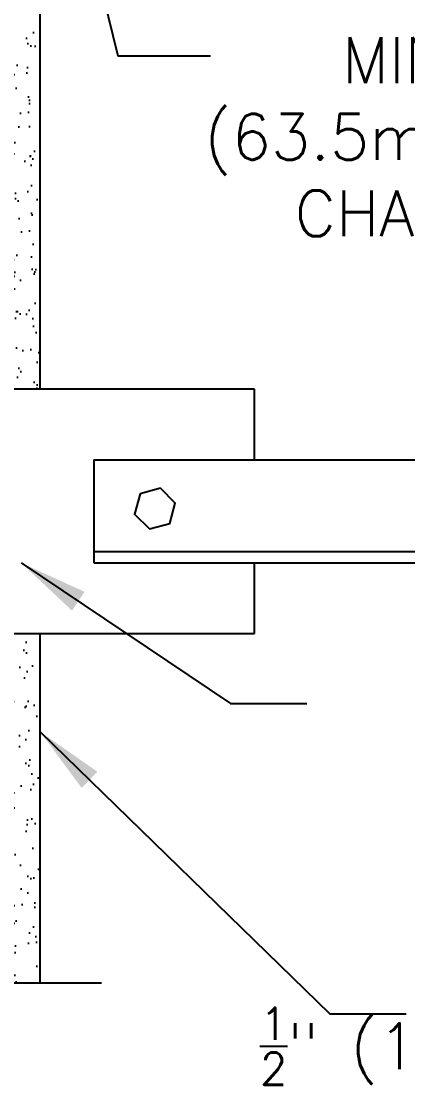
# Model space of a CAD drawing. Header units: inches. Extents: x 98.7 to 149.2, y 191.1 to 275.7.
# Drawn here: x 129.76 to 136.08, y 211.53 to 228.93 of the extents above; entities that cross this region are included whole.
import ezdxf

# ---------------------------------------------------------------- set-up
doc = ezdxf.new("R2010")
doc.units = ezdxf.units.IN
doc.header["$LTSCALE"] = 0.5
doc.header["$MEASUREMENT"] = 0
for name, color, linetype in [('HATCH', 12, 'Continuous'), ('line25', 2, 'Continuous'), ('LINE50', 5, 'Continuous'), ('LINE9', 9, 'Continuous'), ('TEXT', 4, 'Continuous')]:
    doc.layers.add(name, color=color, linetype=linetype)
doc.styles.add('DIM', font='romans.shx', dxfattribs={"width": 0.7})
doc.styles.add('ROMANS', font='romans.shx', dxfattribs={"height": 1.125})
doc.dimstyles.new('ext_12', dxfattribs={"dimscale": 12, "dimtxt": 0.09375, "dimasz": 0.09375, "dimexe": 0.09375, "dimexo": 0.0625, "dimgap": 0.0625, "dimtad": 1, "dimdec": 1, "dimzin": 3, "dimdsep": 46, "dimlunit": 4, "dimtxsty": 'DIM', "dimcen": 0.09, "dimdle": 0.09375, "dimclrt": 4, "dimadec": 0, "dimazin": 0, "dimtfac": 1, "dimtdec": 1, "dimtmove": 2, "dimatfit": 3, "dimfxl": 1, "dimfrac": 2, "dimtolj": 1, "dimtzin": 0, "dimarcsym": 0})
pattern_1 = [(37.50000000000001, (-259.3236372207804, -10.21546916217613), (-0.01574833952740204, 0.4817059422532897), [0, -0.38, 0, -0.425, 0, -0.40625]), (7.499999999999999, (-259.3236372207804, -10.21546916217613), (0.4424441763169318, 0.7055365163074351), [0, -0.205, 0, -0.3425, 0, -0.13125]), (327.5, (-259.6311372207804, -10.21546916217613), (0.7785354654378738, 0.001414763384241124), [0, -0.125, 0, -0.45, 0, -0.5875]), (317.5, (-259.6311372207804, -10.21546916217613), (0.7515316511430733, 0.2194188912335623), [0, -0.0625, 0, -0.295, 0, -0.3375])]

msp = doc.modelspace()

# ---------------------------------------------------------------- hatches: boundary and pattern name
at = {"layer": 'HATCH'}
h = msp.add_hatch(dxfattribs=at)
h.set_pattern_fill('AR-SAND', color=256, scale=0.25, style=0)
h.set_pattern_definition(pattern_1)
h.paths.add_polyline_path([(129.5693698248143, 240.758709065114), (129.6006198248143, 236.261206699749), (129.5693698248142, 236.261206699749), (129.5693698248143, 222.9149590651141), (130.0693698248142, 222.9149590651141), (130.0693698248142, 240.7587090651141)])
h = msp.add_hatch(dxfattribs=at)
h.set_pattern_fill('AR-SAND', color=256, scale=0.25, style=0)
h.set_pattern_definition(pattern_1)
h.paths.add_polyline_path([(130.0693698248143, 218.9149590651141), (129.569369824816, 218.9149590651148), (129.5693698248142, 213.2019589700161), (130.0693698248142, 213.2019589700161)])

# ---------------------------------------------------------------- linework, layer by layer
at = {"layer": 'line25', "color": 12}
for p, q in [((133.5693698248143, 222.9149590651141), (129.5693698248143, 222.9149590651141)), ((133.5693698248143, 221.7587090651141), (133.5693698248143, 222.9149590651141)), ((133.5693698248143, 218.9149590651141), (133.5693698248143, 220.0712090651141)), ((129.5693698248143, 218.9149590651141), (133.5693698248143, 218.9149590651141))]:
    msp.add_line(p, q, dxfattribs=at)
at = {"layer": 'line25'}
for p, q in [((130.9443698248143, 221.7587090651141), (138.0068620640951, 221.7587090651141)), ((130.9443698248143, 221.7587090651141), (130.9443698248143, 220.0712090651141)), ((130.9443698248143, 220.258709065114), (138.8413656218538, 220.258709065114)), ((130.9443698248143, 220.0712090651141), (138.653865621854, 220.0712090651141))]:
    msp.add_line(p, q, dxfattribs=at)
at = {"layer": 'line25', "color": 12}
msp.add_lwpolyline([(132.0325707402223, 221.2910530733158), (131.7005394931734, 221.2020855688071), (131.6115719886647, 220.8700543217582), (131.854635731205, 220.6269905792179), (132.186666978254, 220.7159580837265), (132.2756344827626, 221.0479893307755)], close=True, dxfattribs=at)
at = {"layer": 'LINE50', "color": 9}
for p, q in [((130.0693698248143, 222.9149590651141), (130.0693698248142, 240.7587090651141)), ((130.0693698248142, 213.2019589700161), (130.0693698248143, 218.9149590651141))]:
    msp.add_line(p, q, dxfattribs=at)
at = {"layer": 'LINE9'}
msp.add_line((124.9443698248143, 213.2019589700161), (131.0693698248143, 213.2019589700161), dxfattribs=at)

# ---------------------------------------------------------------- texts
at = {"layer": 'TEXT', "char_height": 0.75, "attachment_point": 6, "style": 'ROMANS'}
for s, insert, width in [('\\A1;MIN. {\\H0.7x;\\S1/32;}" (0.8mm) x 2 {\\H0.7x;\\S1/2;}" (63.5mm) GALVANIZED STEEL CHANNEL CAP TO PROVIDE THERMAL BARRIER PROTECTION  ', (147.6312468975723, 225.919773331017), 16.71575988027035), ('\\A1;{\\H0.7x;\\S1/2;}" (13mm) GYPSUM BOARD', (147.6420184951786, 212.1645933005529), 13.81114984583559)]:
    msp.add_mtext(s, dxfattribs=dict(at, insert=insert, width=width))

# ---------------------------------------------------------------- leaders
at = {"layer": 'TEXT'}
for points in [[(128.2568698248148, 240.758709065114), (131.3384282012356, 228.367865574033), (132.8538919915168, 228.367865574033)], [(129.7568698248141, 220.0712090651141), (133.1795801252842, 217.7714011306001), (134.4260207657829, 217.7714011306001)], [(130.0693698248142, 217.3072102002476), (134.8021666560863, 212.6927430973378), (136.0486072965849, 212.6927430973378)]]:
    msp.add_leader(points, dimstyle='ext_12', override={"dimgap": 0.0625, "dimtad": 0}, dxfattribs=at)

doc.saveas('drawing.dxf')
